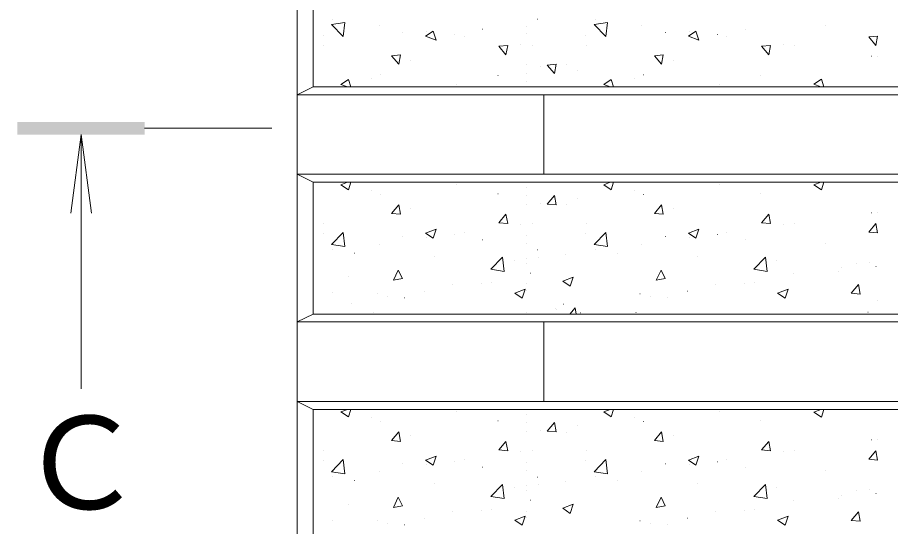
# Model space of a CAD drawing. Units: millimetres on the paper, enlarged 5 times, with parts at other scales. Extents: x -1546 to 1950, y -1361 to 1333.
# Drawn here: x 816.8 to 954.1, y 351.2 to 431.3 of the extents above; entities that cross this region are included whole.
import ezdxf
from ezdxf.enums import TextEntityAlignment as Align

# ---------------------------------------------------------------- set-up
doc = ezdxf.new("R2010")
doc.units = ezdxf.units.MM
doc.header["$LTSCALE"] = 5
doc.linetypes.add('CHAIN1', pattern=[8, 5, -1, 1, -1])
for name, color, linetype, lineweight in [('D-2', 3, 'Continuous', 18), ('D-5_注記', 4, 'Continuous', 18), ('D-A_特別教室部門', 7, 'Continuous', 18)]:
    doc.layers.add(name, color=color, linetype=linetype, lineweight=lineweight)
doc.styles.add('ＭＳ ゴシック', font='')
doc.styles.get('ＭＳ ゴシック').set_extended_font_data('MS Gothic')

msp = doc.modelspace()

# ---------------------------------------------------------------- linework, layer by layer
at = {"layer": 'D-2'}
for p, q in [((860.822, 513.912), (860.822, 276.412)), ((863.322, 420.412), (863.322, 441.162)), ((860.822, 419.162), (863.322, 420.412)), ((863.322, 420.412), (1069.572, 420.412)), ((860.822, 419.162), (1070.218, 419.162)), ((899.572, 406.662), (899.572, 419.162)), ((860.822, 406.662), (863.322, 405.412)), ((860.822, 406.662), (1070.218, 406.662)), ((863.322, 384.662), (863.322, 405.412)), ((863.322, 405.412), (1069.572, 405.412)), ((860.822, 383.412), (863.322, 384.662)), ((863.322, 384.662), (1093.169, 384.662)), ((860.822, 383.412), (1093.169, 383.412)), ((899.572, 383.412), (899.572, 370.912)), ((860.822, 370.912), (863.322, 369.662)), ((860.822, 370.912), (1093.169, 370.912)), ((863.322, 348.912), (863.322, 369.662)), ((863.322, 369.662), (1093.169, 369.662))]:
    msp.add_line(p, q, dxfattribs=at)
at = {"layer": 'D-5_注記', "linetype": 'CHAIN1'}
msp.add_line((836.822, 413.912), (856.822, 413.912), dxfattribs=at)
at = {"layer": 'D-5_注記'}
for q in [(825.19, 400.519), (828.454, 400.519), (826.822, 372.912)]:
    msp.add_line((826.822, 412.912), q, dxfattribs=at)
msp.add_solid([(836.822, 412.912), (836.822, 414.912), (816.822, 412.912), (816.822, 414.912)], dxfattribs=at)
at = {"layer": 'D-A_特別教室部門'}
for p, q in [((866.203, 430.232), (868.293, 430.556)), ((866.203, 430.231), (868.033, 428.324)), ((866.34, 431.014), (866.352, 431.014)), ((868.293, 430.555), (868.033, 428.324)), ((873.679, 430.15), (873.692, 430.15)), ((896.925, 429.995), (896.937, 429.995)), ((898.614, 431.071), (898.626, 431.071)), ((907.52, 430.232), (909.609, 430.556)), ((907.52, 430.231), (909.35, 428.324)), ((907.657, 431.014), (907.669, 431.014)), ((909.61, 430.555), (909.35, 428.324)), ((914.996, 430.15), (915.009, 430.15)), ((943.829, 430.035), (943.841, 430.035)), ((864.885, 428.445), (864.898, 428.445)), ((877.427, 428.975), (877.44, 428.975)), ((881.006, 428.412), (882.175, 429.2)), ((881.006, 428.411), (882.651, 427.78)), ((881.178, 429.06), (881.19, 429.06)), ((882.175, 429.2), (882.651, 427.78)), ((885.547, 428.646), (885.559, 428.646)), ((889.97, 429.505), (889.982, 429.505)), ((896.925, 428.812), (896.937, 428.812)), ((906.202, 428.445), (906.215, 428.445)), ((918.744, 428.975), (918.757, 428.975)), ((922.323, 428.412), (923.492, 429.2)), ((922.323, 428.411), (923.968, 427.78)), ((922.495, 429.06), (922.507, 429.06)), ((923.492, 429.2), (923.968, 427.78)), ((926.864, 428.646), (926.876, 428.646)), ((931.287, 429.505), (931.299, 429.505)), ((950.671, 428.273), (952.075, 428.396)), ((952.076, 428.396), (951.804, 426.923)), ((887.06, 428.286), (887.072, 428.286)), ((895.958, 427.115), (895.971, 427.115)), ((928.377, 428.286), (928.389, 428.286)), ((937.275, 427.115), (937.287, 427.115)), ((950.671, 428.273), (951.804, 426.923)), ((864.973, 426.934), (864.985, 426.934)), ((892.502, 426.799), (893.906, 426.922)), ((892.502, 426.799), (893.635, 425.449)), ((893.907, 426.922), (893.635, 425.449)), ((897.75, 426.884), (897.762, 426.884)), ((906.29, 426.934), (906.302, 426.934)), ((933.819, 426.799), (935.223, 426.922)), ((933.819, 426.799), (934.952, 425.449)), ((935.224, 426.922), (934.952, 425.449)), ((939.067, 426.884), (939.079, 426.884)), ((875.65, 425.325), (877.054, 425.447)), ((875.65, 425.325), (876.783, 423.975)), ((877.055, 425.447), (876.783, 423.975)), ((878.675, 424.583), (878.687, 424.583)), ((916.967, 425.325), (918.371, 425.447)), ((916.967, 425.325), (918.1, 423.975)), ((918.372, 425.447), (918.1, 423.975)), ((919.992, 424.583), (920.004, 424.583)), ((951.13, 425.23), (951.142, 425.23)), ((952.113, 425.161), (952.126, 425.161)), ((896.925, 423.974), (896.937, 423.974)), ((899.057, 423.693), (899.07, 423.693)), ((900.115, 423.85), (901.519, 423.973)), ((900.115, 423.85), (901.248, 422.5)), ((901.52, 423.973), (901.248, 422.5)), ((903.219, 423.983), (903.231, 423.983)), ((904.939, 422.919), (904.952, 422.919)), ((867.685, 420.802), (868.853, 421.59)), ((868.853, 421.59), (869.249, 420.412)), ((872.521, 421.747), (872.533, 421.747)), ((873.965, 422.329), (873.977, 422.329)), ((892.377, 422.231), (892.389, 422.231)), ((896.925, 422.535), (896.937, 422.535)), ((909.002, 420.802), (910.17, 421.59)), ((910.17, 421.59), (910.565, 420.412)), ((913.837, 421.747), (913.85, 421.747)), ((915.282, 422.329), (915.294, 422.329)), ((933.694, 422.231), (933.706, 422.231)), ((942.064, 420.834), (943.233, 421.622)), ((943.233, 421.622), (943.639, 420.412)), ((867.685, 420.801), (868.698, 420.412)), ((885.832, 420.824), (885.845, 420.824)), ((896.925, 421.21), (896.937, 421.21)), ((909.002, 420.801), (910.015, 420.412)), ((927.149, 420.824), (927.162, 420.824)), ((942.064, 420.833), (943.161, 420.412)), ((867.685, 405.023), (868.698, 405.412)), ((867.685, 405.023), (868.853, 404.234)), ((868.853, 404.234), (869.249, 405.412)), ((885.832, 405), (885.845, 405)), ((909.002, 405.023), (910.015, 405.412)), ((909.002, 405.023), (910.17, 404.234)), ((910.17, 404.234), (910.565, 405.412)), ((927.149, 405), (927.162, 405)), ((942.064, 404.991), (943.161, 405.412)), ((943.233, 404.202), (943.639, 405.412)), ((872.521, 404.077), (872.533, 404.077)), ((896.925, 404.614), (896.937, 404.614)), ((913.837, 404.077), (913.85, 404.077)), ((942.064, 404.99), (943.233, 404.202)), ((873.965, 403.496), (873.977, 403.496)), ((892.377, 403.594), (892.389, 403.594)), ((896.925, 403.29), (896.937, 403.29)), ((900.115, 401.974), (901.248, 403.324)), ((901.52, 401.851), (901.248, 403.324)), ((904.939, 402.906), (904.952, 402.906)), ((915.282, 403.496), (915.294, 403.496)), ((933.694, 403.594), (933.706, 403.594)), ((875.65, 400.5), (876.783, 401.85)), ((877.055, 400.377), (876.783, 401.85)), ((878.675, 401.242), (878.687, 401.242)), ((896.925, 401.851), (896.937, 401.851)), ((899.057, 402.131), (899.07, 402.131)), ((900.115, 401.974), (901.519, 401.851)), ((903.219, 401.841), (903.231, 401.841)), ((916.967, 400.5), (918.1, 401.85)), ((918.372, 400.377), (918.1, 401.85)), ((919.992, 401.242), (920.004, 401.242)), ((875.65, 400.5), (877.054, 400.377)), ((892.502, 399.025), (893.635, 400.375)), ((893.907, 398.903), (893.635, 400.375)), ((916.967, 400.5), (918.371, 400.377)), ((933.819, 399.025), (934.952, 400.375)), ((935.224, 398.903), (934.952, 400.375)), ((951.13, 400.594), (951.142, 400.594)), ((952.113, 400.663), (952.126, 400.663)), ((864.973, 398.89), (864.985, 398.89)), ((892.502, 399.025), (893.906, 398.903)), ((895.958, 398.71), (895.971, 398.71)), ((897.75, 398.94), (897.762, 398.94)), ((906.29, 398.89), (906.302, 398.89)), ((933.819, 399.025), (935.223, 398.903)), ((937.275, 398.71), (937.287, 398.71)), ((939.067, 398.94), (939.079, 398.94)), ((950.671, 397.551), (951.804, 398.901)), ((952.076, 397.428), (951.804, 398.901)), ((864.885, 397.379), (864.898, 397.379)), ((866.203, 395.593), (868.033, 397.5)), ((868.293, 395.269), (868.033, 397.5)), ((877.427, 396.849), (877.44, 396.849)), ((881.006, 397.413), (882.651, 398.045)), ((881.006, 397.413), (882.175, 396.624)), ((881.178, 396.764), (881.19, 396.764)), ((882.175, 396.624), (882.651, 398.044)), ((885.547, 397.179), (885.559, 397.179)), ((887.06, 397.538), (887.072, 397.538)), ((896.925, 397.012), (896.937, 397.012)), ((906.202, 397.379), (906.215, 397.379)), ((907.52, 395.593), (909.35, 397.5)), ((909.61, 395.269), (909.35, 397.5)), ((918.744, 396.849), (918.757, 396.849)), ((922.323, 397.413), (923.968, 398.045)), ((922.323, 397.413), (923.492, 396.624)), ((922.495, 396.764), (922.507, 396.764)), ((923.492, 396.624), (923.968, 398.044)), ((926.864, 397.179), (926.876, 397.179)), ((928.377, 397.538), (928.389, 397.538)), ((950.671, 397.551), (952.075, 397.428)), ((866.203, 395.593), (868.293, 395.269)), ((873.679, 395.674), (873.692, 395.674)), ((889.97, 396.319), (889.982, 396.319)), ((896.925, 395.829), (896.937, 395.829)), ((907.52, 395.593), (909.609, 395.269)), ((914.996, 395.674), (915.009, 395.674)), ((931.287, 396.319), (931.299, 396.319)), ((943.829, 395.789), (943.841, 395.789)), ((866.34, 394.81), (866.352, 394.81)), ((869.839, 394.223), (869.852, 394.223)), ((898.614, 394.753), (898.626, 394.753)), ((902.933, 394.02), (902.945, 394.02)), ((907.657, 394.81), (907.669, 394.81)), ((911.156, 394.223), (911.169, 394.223)), ((882.381, 393.693), (882.394, 393.693)), ((891.278, 391.704), (893.108, 393.611)), ((893.367, 391.38), (893.108, 393.611)), ((894.923, 393.163), (894.936, 393.163)), ((896.925, 393.398), (896.937, 393.398)), ((898.758, 393.639), (898.771, 393.639)), ((923.698, 393.693), (923.711, 393.693)), ((932.595, 391.704), (934.425, 393.611)), ((934.684, 391.38), (934.425, 393.611)), ((936.24, 393.163), (936.253, 393.163)), ((950.844, 392.773), (950.857, 392.773)), ((875.961, 389.988), (876.706, 391.585)), ((877.35, 390.233), (876.707, 391.585)), ((891.278, 391.704), (893.367, 391.38)), ((896.925, 392.564), (896.937, 392.564)), ((917.278, 389.988), (918.023, 391.585)), ((918.667, 390.233), (918.023, 391.585)), ((932.595, 391.704), (934.684, 391.38)), ((945.932, 391.397), (945.945, 391.397)), ((946.426, 391.927), (946.438, 391.927)), ((948.783, 392.633), (948.795, 392.633)), ((951.814, 392.171), (951.827, 392.171)), ((868.935, 390.503), (868.948, 390.503)), ((875.961, 389.988), (877.35, 390.233)), ((897.464, 391.119), (897.476, 391.119)), ((902.582, 389.835), (904.227, 390.467)), ((903.751, 389.046), (904.227, 390.466)), ((917.278, 389.988), (918.667, 390.233)), ((938.781, 391.119), (938.793, 391.119)), ((885.261, 389.357), (885.273, 389.357)), ((889.777, 389.443), (889.79, 389.443)), ((891.407, 389.575), (891.419, 389.575)), ((895.031, 387.954), (896.676, 388.585)), ((896.199, 387.165), (896.676, 388.584)), ((896.925, 389.41), (896.937, 389.41)), ((902.582, 389.835), (903.751, 389.046)), ((926.578, 389.357), (926.59, 389.357)), ((931.094, 389.443), (931.107, 389.443)), ((932.724, 389.575), (932.736, 389.575)), ((936.348, 387.954), (937.993, 388.585)), ((937.516, 387.165), (937.992, 388.584)), ((947.941, 387.938), (949.074, 389.288)), ((949.346, 387.815), (949.074, 389.288)), ((866.413, 387.98), (866.425, 387.98)), ((873.394, 387.853), (873.406, 387.853)), ((874.997, 387.497), (875.01, 387.497)), ((877.705, 387.223), (877.717, 387.223)), ((880.879, 388.272), (880.891, 388.272)), ((895.03, 387.953), (896.199, 387.165)), ((896.925, 388.369), (896.937, 388.369)), ((914.71, 387.853), (914.723, 387.853)), ((916.314, 387.497), (916.327, 387.497)), ((919.022, 387.223), (919.034, 387.223)), ((922.196, 388.272), (922.208, 388.272)), ((936.347, 387.953), (937.516, 387.165)), ((947.941, 387.938), (949.345, 387.815)), ((869.339, 386.366), (869.351, 386.366)), ((902.647, 386.199), (902.66, 386.199)), ((952.055, 386.768), (952.068, 386.768)), ((872.753, 384.907), (872.766, 384.907)), ((896.925, 384.945), (896.937, 384.945)), ((901.476, 385.544), (901.488, 385.544)), ((901.528, 385.436), (901.54, 385.436)), ((903.678, 384.662), (904.508, 385.651)), ((904.691, 384.662), (904.508, 385.651)), ((905.32, 384.871), (905.332, 384.871)), ((914.07, 384.907), (914.083, 384.907)), ((950.558, 384.952), (950.571, 384.952)), ((867.685, 369.273), (868.698, 369.662)), ((868.853, 368.484), (869.249, 369.662)), ((909.002, 369.273), (910.015, 369.662)), ((910.17, 368.484), (910.565, 369.662)), ((942.064, 369.241), (943.161, 369.662)), ((943.233, 368.452), (943.639, 369.662)), ((867.685, 369.273), (868.853, 368.484)), ((872.521, 368.327), (872.533, 368.327)), ((885.832, 369.25), (885.845, 369.25)), ((896.925, 368.864), (896.937, 368.864)), ((909.002, 369.273), (910.17, 368.484)), ((913.837, 368.327), (913.85, 368.327)), ((927.149, 369.25), (927.162, 369.25)), ((942.064, 369.24), (943.233, 368.452)), ((873.965, 367.746), (873.977, 367.746)), ((892.377, 367.844), (892.389, 367.844)), ((896.925, 367.54), (896.937, 367.54)), ((900.115, 366.224), (901.248, 367.574)), ((901.52, 366.101), (901.248, 367.574)), ((904.939, 367.156), (904.952, 367.156)), ((915.282, 367.746), (915.294, 367.746)), ((933.694, 367.844), (933.706, 367.844)), ((875.65, 364.75), (876.783, 366.1)), ((877.055, 364.627), (876.783, 366.1)), ((878.675, 365.492), (878.687, 365.492)), ((896.925, 366.101), (896.937, 366.101)), ((899.057, 366.381), (899.07, 366.381)), ((900.115, 366.224), (901.519, 366.101)), ((903.219, 366.091), (903.231, 366.091)), ((916.967, 364.75), (918.1, 366.1)), ((918.372, 364.627), (918.1, 366.1)), ((919.992, 365.492), (920.004, 365.492)), ((875.65, 364.75), (877.054, 364.627)), ((892.502, 363.275), (893.635, 364.625)), ((893.907, 363.153), (893.635, 364.625)), ((916.967, 364.75), (918.371, 364.627)), ((933.819, 363.275), (934.952, 364.625)), ((935.224, 363.153), (934.952, 364.625)), ((951.13, 364.844), (951.142, 364.844)), ((952.113, 364.913), (952.126, 364.913)), ((864.973, 363.14), (864.985, 363.14)), ((892.502, 363.275), (893.906, 363.153)), ((895.958, 362.96), (895.971, 362.96)), ((897.75, 363.19), (897.762, 363.19)), ((906.29, 363.14), (906.302, 363.14)), ((933.819, 363.275), (935.223, 363.153)), ((937.275, 362.96), (937.287, 362.96)), ((939.067, 363.19), (939.079, 363.19)), ((950.671, 361.801), (951.804, 363.151)), ((952.076, 361.678), (951.804, 363.151)), ((864.885, 361.629), (864.898, 361.629)), ((866.203, 359.843), (868.033, 361.75)), ((868.293, 359.519), (868.033, 361.75)), ((877.427, 361.099), (877.44, 361.099)), ((881.006, 361.663), (882.651, 362.295)), ((881.006, 361.663), (882.175, 360.874)), ((882.175, 360.874), (882.651, 362.294)), ((885.547, 361.429), (885.559, 361.429)), ((887.06, 361.788), (887.072, 361.788)), ((896.925, 361.262), (896.937, 361.262)), ((906.202, 361.629), (906.215, 361.629)), ((907.52, 359.843), (909.35, 361.75)), ((909.61, 359.519), (909.35, 361.75)), ((918.744, 361.099), (918.757, 361.099)), ((922.323, 361.663), (923.968, 362.295)), ((922.323, 361.663), (923.492, 360.874)), ((923.492, 360.874), (923.968, 362.294)), ((926.864, 361.429), (926.876, 361.429)), ((928.377, 361.788), (928.389, 361.788)), ((950.671, 361.801), (952.075, 361.678)), ((866.203, 359.843), (868.293, 359.519)), ((873.679, 359.924), (873.692, 359.924)), ((881.178, 361.014), (881.19, 361.014)), ((889.97, 360.569), (889.982, 360.569)), ((896.925, 360.079), (896.937, 360.079)), ((907.52, 359.843), (909.609, 359.519)), ((914.996, 359.924), (915.009, 359.924)), ((922.495, 361.014), (922.507, 361.014)), ((931.287, 360.569), (931.299, 360.569)), ((943.829, 360.039), (943.841, 360.039)), ((866.34, 359.06), (866.352, 359.06)), ((869.839, 358.473), (869.852, 358.473)), ((898.614, 359.003), (898.626, 359.003)), ((907.657, 359.06), (907.669, 359.06)), ((911.156, 358.473), (911.169, 358.473)), ((882.381, 357.943), (882.394, 357.943)), ((891.278, 355.954), (893.108, 357.861)), ((893.367, 355.63), (893.108, 357.861)), ((894.923, 357.413), (894.936, 357.413)), ((896.925, 357.648), (896.937, 357.648)), ((898.758, 357.889), (898.771, 357.889)), ((902.933, 358.27), (902.945, 358.27)), ((923.698, 357.943), (923.711, 357.943)), ((932.595, 355.954), (934.425, 357.861)), ((934.684, 355.63), (934.425, 357.861)), ((936.24, 357.413), (936.253, 357.413)), ((950.844, 357.023), (950.857, 357.023)), ((875.961, 354.238), (876.706, 355.835)), ((877.35, 354.483), (876.707, 355.835)), ((891.278, 355.954), (893.367, 355.63)), ((896.925, 356.814), (896.937, 356.814)), ((917.278, 354.238), (918.023, 355.835)), ((918.667, 354.483), (918.023, 355.835)), ((932.595, 355.954), (934.684, 355.63)), ((945.932, 355.647), (945.945, 355.647)), ((946.426, 356.177), (946.438, 356.177)), ((948.783, 356.883), (948.795, 356.883)), ((951.814, 356.421), (951.827, 356.421)), ((868.935, 354.753), (868.948, 354.753)), ((875.961, 354.238), (877.35, 354.483)), ((897.464, 355.369), (897.476, 355.369)), ((902.582, 354.085), (904.227, 354.717)), ((903.751, 353.296), (904.227, 354.716)), ((917.278, 354.238), (918.667, 354.483)), ((938.781, 355.369), (938.793, 355.369)), ((885.261, 353.607), (885.273, 353.607)), ((889.777, 353.693), (889.79, 353.693)), ((891.407, 353.825), (891.419, 353.825)), ((895.031, 352.204), (896.676, 352.835)), ((896.199, 351.415), (896.676, 352.834)), ((896.925, 353.66), (896.937, 353.66)), ((902.582, 354.085), (903.751, 353.296)), ((926.578, 353.607), (926.59, 353.607)), ((931.094, 353.693), (931.107, 353.693)), ((932.724, 353.825), (932.736, 353.825)), ((936.348, 352.204), (937.993, 352.835)), ((937.516, 351.415), (937.992, 352.834)), ((947.941, 352.188), (949.074, 353.538)), ((949.346, 352.065), (949.074, 353.538)), ((866.413, 352.23), (866.425, 352.23)), ((873.394, 352.103), (873.406, 352.103)), ((874.997, 351.747), (875.01, 351.747)), ((877.705, 351.473), (877.717, 351.473)), ((880.879, 352.522), (880.891, 352.522)), ((895.03, 352.203), (896.199, 351.415)), ((896.925, 352.619), (896.937, 352.619)), ((914.71, 352.103), (914.723, 352.103)), ((916.314, 351.747), (916.327, 351.747)), ((919.022, 351.473), (919.034, 351.473)), ((922.196, 352.522), (922.208, 352.522)), ((936.347, 352.203), (937.516, 351.415)), ((947.941, 352.188), (949.345, 352.065))]:
    msp.add_line(p, q, dxfattribs=at)

# ---------------------------------------------------------------- texts
at = {"layer": 'D-5_注記', "color": 2, "style": 'ＭＳ ゴシック'}
msp.add_text('Ｃ', height=14.66, dxfattribs=at).set_placement((816.822, 349.57), align=Align.BOTTOM_LEFT)

doc.saveas('drawing.dxf')
